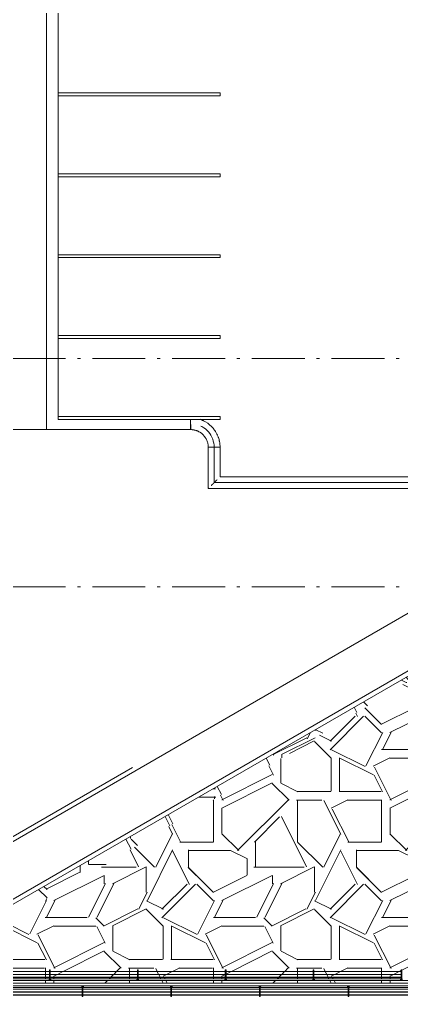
# Model space of a CAD drawing. Header units: metres. Extents: x -55 to 263, y -124 to 62.
# Drawn here: x 198.85 to 211.84, y -101.63 to -68.41 of the extents above; entities that cross this region are included whole.
import ezdxf

# ---------------------------------------------------------------- set-up
doc = ezdxf.new("R2010")
doc.units = ezdxf.units.M
doc.linetypes.add('01_Grid', pattern=[2.61, 1.8, -0.405, 0, -0.405])
for name, color, linetype, lineweight in [('0-1', 7, 'Continuous', 5), ('03EJES-1', 1, '01_Grid', 5), ('14HATCH-2', 254, 'Continuous', 5), ('45ESTAC-1', 53, 'Continuous', 5), ('46BANQ', 8, 'Continuous', 5), ('46BANQ-1', 53, 'Continuous', 5), ('55BARANDAL-1', 53, 'Continuous', 5), ('70LINEA-1', 254, 'Continuous', 5), ('70LINEA-3', 53, 'Continuous', 5)]:
    doc.layers.add(name, color=color, linetype=linetype, lineweight=lineweight)

# ---------------------------------------------------------------- blocks, each defined once
blk = doc.blocks.new('Parking Lot - Single - Single-V102-A1 _ A250')
at = {"layer": '70LINEA-1'}
for p, q in [((200.172, -68.209), (200.172, -70.959)), ((205.672, -70.909), (200.172, -70.909)), ((200.172, -70.909), (200.172, -71.009)), ((200.172, -71.009), (200.172, -70.909)), ((200.172, -70.909), (200.172, -70.909)), ((200.172, -71.009), (205.672, -71.009)), ((200.172, -71.009), (200.172, -71.009)), ((205.672, -71.009), (205.672, -70.909))]:
    blk.add_line(p, q, dxfattribs=at)
blk = doc.blocks.new('Parking Lot - Single - Single-V103-A1 _ A250')
at = {"layer": '70LINEA-1'}
for p, q in [((0.05, 0), (-0.05, 0)), ((-0.05, 0), (-0.05, -5.5)), ((2.75, 0), (0.05, 0)), ((0.05, -5.5), (0.05, 0)), ((-0.05, -5.5), (0.05, -5.5))]:
    blk.add_line(p, q, dxfattribs=at)
blk = doc.blocks.new('Railing - Wire Post - Chainlink 2-V244-A1 _ A250')
at = {"layer": '55BARANDAL-1'}
for p, q in [((-0.331, 0.013), (-0.331, -0.012)), ((-0.331, 0.013), (-0.304, 0.013)), ((-0.304, 0.013), (-0.304, -0.012)), ((0.013, 0.013), (-0.304, 0.013)), ((0.013, -0.012), (0.013, 0.013)), ((-0.331, -0.012), (-0.304, -0.012)), ((0.013, -0.012), (-0.304, -0.012))]:
    blk.add_line(p, q, dxfattribs=at)
for radius, start, end in [(0.0301, 206.3748, 2.2872), (0.0301, 206.3748, 2.2872), (0.0301, 2.2872, 148.7371), (0.0301, 2.2872, 148.7371), (0.0251, 0, 150), (0.0251, 210, 0), (0.0251, 90, 148.3274), (0.0251, 60, 120), (0.0251, 270, 90), (0.0251, 0, 30), (0.0251, 330, 0), (0.0301, 336.8856, 2.2872), (0.0301, 336.8856, 2.2872), (0.0301, 336.8856, 2.2872), (0.0301, 336.8856, 2.2872), (0.0301, 336.8856, 2.2872), (0.0301, 336.8856, 2.2872), (0.0301, 336.8856, 2.2872), (0.0301, 336.8856, 2.2872), (0.0301, 336.8856, 2.2872), (0.0301, 336.8856, 2.2872), (0.0301, 2.2872, 16.9322), (0.0301, 2.2872, 16.9322), (0.0301, 2.2872, 16.9322), (0.0301, 2.2872, 16.9322), (0.0301, 2.2872, 16.9322), (0.0301, 2.2872, 16.9322), (0.0301, 2.2872, 16.9322), (0.0301, 2.2872, 16.9322), (0.0301, 2.2872, 16.9322), (0.0301, 2.2872, 16.9322), (0.0251, 211.6726, 270), (0.0251, 240, 300)]:
    blk.add_arc((0, 0), radius, start, end, dxfattribs=at)
blk = doc.blocks.new('Railing - Railing-8511726-A1 _ A250')
at = {"layer": '55BARANDAL-1'}
for p, q in [((240.175, -101.274), (20.175, -101.274)), ((197.996, -101.329), (200.985, -101.329)), ((200.985, -101.38), (197.996, -101.38)), ((197.996, -101.384), (200.985, -101.384)), ((200.985, -101.48), (197.996, -101.48)), ((197.996, -101.484), (200.985, -101.484)), ((200.985, -101.58), (197.996, -101.58)), ((197.996, -101.584), (200.985, -101.584)), ((201.01, -101.329), (203.998, -101.329)), ((203.998, -101.38), (201.01, -101.38)), ((201.01, -101.384), (203.998, -101.384)), ((203.998, -101.48), (201.01, -101.48)), ((201.01, -101.484), (203.998, -101.484)), ((203.998, -101.58), (201.01, -101.58)), ((201.01, -101.584), (203.998, -101.584)), ((204.023, -101.329), (207.012, -101.329)), ((207.012, -101.38), (204.023, -101.38)), ((204.023, -101.384), (207.012, -101.384)), ((207.012, -101.48), (204.023, -101.48)), ((204.023, -101.484), (207.012, -101.484)), ((207.012, -101.58), (204.023, -101.58)), ((204.023, -101.584), (207.012, -101.584)), ((207.037, -101.329), (210.026, -101.329)), ((210.026, -101.38), (207.037, -101.38)), ((207.037, -101.384), (210.026, -101.384)), ((210.026, -101.48), (207.037, -101.48)), ((207.037, -101.484), (210.026, -101.484)), ((210.026, -101.58), (207.037, -101.58)), ((207.037, -101.584), (210.026, -101.584)), ((210.051, -101.329), (213.04, -101.329)), ((213.04, -101.38), (210.051, -101.38)), ((210.051, -101.384), (213.04, -101.384)), ((213.04, -101.48), (210.051, -101.48)), ((210.051, -101.484), (213.04, -101.484)), ((213.04, -101.58), (210.051, -101.58)), ((210.051, -101.584), (213.04, -101.584))]:
    blk.add_line(p, q, dxfattribs=at)
at = {"rotation": 90}
for p in [(200.997, -101.302), (204.011, -101.302), (207.025, -101.302), (210.038, -101.302)]:
    blk.add_blockref('Railing - Wire Post - Chainlink 2-V244-A1 _ A250', p, dxfattribs=at)
blk = doc.blocks.new('Practice Rain Ditch - Practice Rain Ditch-8556337-A1 _ A250')
at = {"layer": '70LINEA-1'}
for p, q in [((193.695, -99.212), (217.806, -85.283)), ((195.135, -100.517), (218.562, -86.983)), ((195.276, -100.262), (218.262, -86.983))]:
    blk.add_line(p, q, dxfattribs=at)
blk = doc.blocks.new('Railing - Wire Post - Chainlink 2-V367-A1 _ A250')
at = {"layer": '55BARANDAL-1'}
for p, q in [((-0.331, 0.012), (-0.304, 0.012)), ((-0.331, 0.012), (-0.331, -0.013)), ((-0.304, 0.012), (-0.304, -0.013)), ((0.013, 0.012), (-0.304, 0.012)), ((0.013, -0.013), (0.013, 0.012)), ((-0.331, -0.013), (-0.304, -0.013)), ((0.013, -0.013), (-0.304, -0.013))]:
    blk.add_line(p, q, dxfattribs=at)
for radius, start, end in [(0.0301, 206.3748, 2.2872), (0.0301, 206.3748, 2.2872), (0.0301, 2.2872, 148.7371), (0.0301, 2.2872, 148.7371), (0.0251, 0, 150), (0.0251, 210, 0), (0.0251, 90, 148.3274), (0.0251, 60, 120), (0.0251, 270, 90), (0.0251, 0, 30), (0.0251, 330, 0), (0.0301, 336.8856, 2.2872), (0.0301, 336.8856, 2.2872), (0.0301, 336.8856, 2.2872), (0.0301, 336.8856, 2.2872), (0.0301, 336.8856, 2.2872), (0.0301, 336.8856, 2.2872), (0.0301, 336.8856, 2.2872), (0.0301, 336.8856, 2.2872), (0.0301, 336.8856, 2.2872), (0.0301, 2.2872, 16.9322), (0.0301, 2.2872, 16.9322), (0.0301, 2.2872, 16.9322), (0.0301, 2.2872, 16.9322), (0.0301, 2.2872, 16.9322), (0.0301, 2.2872, 16.9322), (0.0301, 2.2872, 16.9322), (0.0301, 2.2872, 16.9322), (0.0301, 2.2872, 16.9322), (0.0251, 211.6726, 270), (0.0251, 240, 300)]:
    blk.add_arc((0, 0), radius, start, end, dxfattribs=at)
blk = doc.blocks.new('Railing - Railing-8574736-A1 _ A250')
at = {"layer": '55BARANDAL-1'}
for p, q in [((199.875, -100.78), (196.911, -100.779)), ((196.911, -100.783), (199.875, -100.784)), ((199.875, -100.88), (196.911, -100.879)), ((196.911, -100.883), (199.875, -100.884)), ((199.875, -100.98), (196.911, -100.979)), ((196.911, -100.983), (199.875, -100.984)), ((202.863, -100.78), (199.9, -100.78)), ((199.9, -100.784), (202.863, -100.784)), ((202.863, -100.88), (199.9, -100.88)), ((199.9, -100.884), (202.863, -100.884)), ((202.863, -100.98), (199.9, -100.98)), ((199.9, -100.984), (202.863, -100.984)), ((205.851, -100.78), (202.888, -100.78)), ((202.888, -100.784), (205.851, -100.784)), ((205.851, -100.88), (202.888, -100.88)), ((202.888, -100.884), (205.851, -100.884)), ((205.851, -100.98), (202.888, -100.98)), ((202.888, -100.984), (205.851, -100.984)), ((208.839, -100.78), (205.876, -100.78)), ((205.876, -100.784), (208.839, -100.784)), ((208.839, -100.88), (205.876, -100.88)), ((205.876, -100.884), (208.839, -100.884)), ((208.839, -100.98), (205.876, -100.98)), ((205.876, -100.984), (208.839, -100.984)), ((211.827, -100.78), (208.864, -100.78)), ((208.864, -100.784), (211.827, -100.784)), ((211.827, -100.88), (208.864, -100.88)), ((208.864, -100.884), (211.827, -100.884)), ((211.827, -100.98), (208.864, -100.98)), ((208.864, -100.984), (211.827, -100.984)), ((-33.162, -101.076), (229.742, -101.091)), ((199.875, -101.034), (196.911, -101.034)), ((202.863, -101.034), (199.9, -101.034)), ((205.851, -101.034), (202.888, -101.034)), ((208.839, -101.035), (205.876, -101.034)), ((211.827, -101.035), (208.864, -101.035))]:
    blk.add_line(p, q, dxfattribs=at)
at = {"extrusion": (0, 0, -1), "zscale": -1, "rotation": 270.0033261339385}
for name, p in [('Railing - Wire Post - Chainlink 2-V244-A1 _ A250', (-199.887, -101.062)), ('Railing - Wire Post - Chainlink 2-V244-A1 _ A250', (-202.875, -101.062)), ('Railing - Wire Post - Chainlink 2-V244-A1 _ A250', (-205.863, -101.062)), ('Railing - Wire Post - Chainlink 2-V367-A1 _ A250', (-208.852, -101.062)), ('Railing - Wire Post - Chainlink 2-V367-A1 _ A250', (-211.84, -101.062))]:
    blk.add_blockref(name, p, dxfattribs=at)
blk = doc.blocks.new('22011_AR_rvt-1-A1 _ A250')
at = {"layer": '14HATCH-2'}
h = blk.add_hatch(dxfattribs=at)
h.set_pattern_fill('FP_50', color=256, style=0, pattern_type=2)
h.set_pattern_definition([(0.0144, (1.244, -0.0416), (5.71357, 5.71643), [1.714, -3.999]), (0.0144, (4.672, 0.531), (5.71357, 5.71643), [1.428, -4.285]), (0.0144, (4.386, 0.8164), (5.71357, 5.71643), [1.143, -4.571]), (0.0144, (2.672, 2.245), (5.71357, 5.71643), [0.85699, -0.85699, 1.143, -2.857]), (0.0144, (2.672, 2.53), (5.71357, 5.71643), [1.143, -0.28566, 1.428, -2.857]), (0.0144, (0.101, 3.673), (5.71357, 5.71643), [1.428, -4.285]), (0.0144, (5.529, 3.96), (5.71357, 5.71643), [1.428, -4.285]), (90, (0.101, 1.101), (-5.713, 5.713), [0.85721, -4.857]), (90, (0.958, 5.387), (-5.713, 5.713), [0.57147, -5.143]), (90, (1.244, -0.0416), (-5.713, 5.713), [0.85721, -4.857]), (90, (1.815, 5.102), (-5.713, 5.713), [0.28574, -5.429]), (90, (2.101, 2.816), (-5.713, 5.713), [0.85721, -4.857]), (90, (2.672, 0.816), (-5.713, 5.713), [1.429, -4.286]), (90, (3.243, 4.816), (-5.713, 5.713), [0.85721, -4.857]), (90, (3.815, 2.531), (-5.713, 5.713), [1.143, -4.572]), (90, (4.1, 2.531), (-5.713, 5.713), [1.143, -4.572]), (90, (4.672, -0.041), (-5.713, 5.713), [0.57147, -5.143]), (90, (5.529, 0.8167), (-5.713, 5.713), [1.429, -4.286]), (45.014, (0.6725, 0.5297), (2e-05, 5.71484), [2.425, -5.657]), (45.014, (1.244, 0.8156), (2e-05, 5.71484), [1.212, -6.87]), (45.014, (3.815, 3.959), (2e-05, 5.71484), [1.616, -6.465]), (45.014, (3.815, 4.245), (2e-05, 5.71484), [1.212, -6.87]), (135, (1.815, 3.673), (-5.71342, -0.001414), [0.40399, -7.676]), (135, (0.6725, 0.5297), (-5.71342, -0.001414), [0.80798, -7.272]), (135, (2.386, 2.245), (-5.71342, -0.001414), [0.80798, -7.272]), (135, (3.815, 3.674), (-5.71342, -0.001414), [0.80798, -7.272]), (135, (5.529, 4.817), (-5.71342, -0.001414), [1.212, -6.868]), (135, (5.529, 4.531), (-5.71342, -0.001414), [0.80798, -7.272]), (135, (5.243, 5.103), (-5.71342, -0.001414), [0.80798, -7.272]), (135, (3.529, -0.041), (-5.71342, -0.001414), [1.212, -6.868]), (26.582, (5.243, 3.388), (5.713153, 0.00169), [0.63884, -12.138]), (26.582, (3.815, 1.959), (5.713153, 0.00169), [0.63884, -12.138]), (26.582, (1.815, 3.673), (5.713153, 0.00169), [1.278, -11.5]), (26.582, (2.101, 5.102), (5.713153, 0.00169), [1.278, -11.5]), (26.582, (2.101, 3.673), (5.713153, 0.00169), [1.278, -11.5]), (26.582, (5.529, 4.817), (5.713153, 0.00169), [1.278, -11.5]), (26.582, (0.1012, 1.958), (5.713153, 0.00169), [1.917, -10.861]), (26.582, (0.1012, 2.244), (5.713153, 0.00169), [1.917, -10.861]), (26.582, (0.1012, 4.53), (5.713153, 0.00169), [1.917, -10.861]), (63.444, (2.958, 4.245), (-8e-06, 5.714943), [0.63894, -12.14]), (63.444, (5.529, 3.96), (-8e-06, 5.714943), [0.63894, -7.668, 1.278, -3.195]), (63.444, (4.957, 3.388), (-8e-06, 5.714943), [1.278, -11.501]), (63.444, (1.529, 3.959), (-8e-06, 5.714943), [1.278, -11.501]), (63.444, (1.244, 3.959), (-8e-06, 5.714943), [1.278, -11.501]), (63.444, (3.243, 4.531), (-8e-06, 5.714943), [1.917, -10.862]), (116.562, (1.815, 3.102), (-0.00059, 5.714943), [0.63881, -12.138]), (116.562, (5.529, 2.531), (-0.00059, 5.714943), [0.63881, -12.138]), (116.562, (4.386, 0.8164), (-0.00059, 5.714943), [1.278, -11.499]), (116.562, (4.1, 1.102), (-0.00059, 5.714943), [1.278, -11.499]), (116.562, (4.672, 5.102), (-0.00059, 5.714943), [1.278, -11.499]), (116.562, (0.1012, 2.244), (-0.00059, 5.714943), [1.278, -11.499]), (116.562, (2.958, -0.0412), (-0.00059, 5.714943), [1.916, -10.86]), (153.441, (4.957, 3.388), (-5.7136, -0.001498), [1.277, -11.497]), (153.441, (5.243, 3.102), (-5.7136, -0.001498), [1.277, -11.497]), (153.441, (0.9581, 0.244), (-5.7136, -0.001498), [0.63871, -12.136]), (153.441, (2.672, 2.53), (-5.7136, -0.001498), [0.63871, -12.136]), (153.441, (3.815, 4.245), (-5.7136, -0.001498), [0.63871, -12.136])])
h.paths.add_polyline_path([(195.535, -100.94), (195.628, -100.883), (195.135, -100.885), (195.135, -100.93), (195.535, -100.93)])
h.paths.add_polyline_path([(195.635, -100.879), (195.793, -100.783), (195.135, -100.785), (195.135, -100.879), (195.535, -100.879)])
h.paths.add_polyline_path([(195.8, -100.779), (218.315, -87.133), (195.135, -100.517), (195.135, -100.779), (195.714, -100.779)])
h = blk.add_hatch(dxfattribs=at)
h.set_pattern_fill('FP_49', color=256, style=0, pattern_type=2)
h.set_pattern_definition([(359.997, (1.135, -0.1106), (5.71531, 5.71269), [1.714, -4]), (359.997, (4.564, 0.4605), (5.71531, 5.71269), [1.429, -4.286]), (359.997, (4.278, 0.746), (5.71531, 5.71269), [1.143, -4.572]), (359.997, (2.564, 2.174), (5.71531, 5.71269), [0.85725, -0.85725, 1.143, -2.857]), (359.997, (2.564, 2.46), (5.71531, 5.71269), [1.143, -0.28575, 1.429, -2.857]), (359.997, (-0.008, 3.603), (5.71531, 5.71269), [1.429, -4.286]), (359.997, (5.421, 3.888), (5.71531, 5.71269), [1.429, -4.286]), (90, (-0.008, 1.032), (-5.715, 5.713), [0.85693, -4.856]), (90, (0.849, 5.317), (-5.715, 5.713), [0.57129, -5.142]), (90, (1.135, -0.1106), (-5.715, 5.713), [0.85693, -4.856]), (90, (1.706, 5.031), (-5.715, 5.713), [0.28564, -5.427]), (90, (1.992, 2.746), (-5.715, 5.713), [0.85693, -4.856]), (90, (2.564, 0.746), (-5.715, 5.713), [1.428, -4.285]), (90, (3.135, 4.745), (-5.715, 5.713), [0.85693, -4.856]), (90, (3.707, 2.46), (-5.715, 5.713), [1.143, -4.57]), (90, (3.992, 2.46), (-5.715, 5.713), [1.143, -4.57]), (90, (4.564, -0.111), (-5.715, 5.713), [0.57129, -5.142]), (90, (5.421, 0.746), (-5.715, 5.713), [1.428, -4.285]), (44.988, (0.5634, 0.4607), (0.00049, 5.712716), [2.424, -5.656]), (44.988, (1.135, 0.7463), (0.00049, 5.712716), [1.212, -6.868]), (44.988, (3.707, 3.888), (0.00049, 5.712716), [1.616, -6.464]), (44.988, (3.707, 4.174), (0.00049, 5.712716), [1.212, -6.868]), (135.009, (1.706, 3.603), (-5.71484, 0.000517), [0.40405, -7.677]), (135.009, (0.5634, 0.4607), (-5.71484, 0.000517), [0.80809, -7.273]), (135.009, (2.278, 2.174), (-5.71484, 0.000517), [0.80809, -7.273]), (135.009, (3.707, 3.603), (-5.71484, 0.000517), [0.80809, -7.273]), (135.009, (5.421, 4.745), (-5.71484, 0.000517), [1.212, -6.869]), (135.009, (5.421, 4.459), (-5.71484, 0.000517), [0.80809, -7.273]), (135.009, (5.135, 5.031), (-5.71484, 0.000517), [0.80809, -7.273]), (135.009, (3.421, -0.1107), (-5.71484, 0.000517), [1.212, -6.869]), (26.554, (5.135, 3.317), (5.714943, -0.000208), [0.63888, -12.139]), (26.554, (3.707, 1.889), (5.714943, -0.000208), [0.63888, -12.139]), (26.554, (1.706, 3.603), (5.714943, -0.000208), [1.278, -11.5]), (26.554, (1.992, 5.031), (5.714943, -0.000208), [1.278, -11.5]), (26.554, (1.992, 3.603), (5.714943, -0.000208), [1.278, -11.5]), (26.554, (5.421, 4.745), (5.714943, -0.000208), [1.278, -11.5]), (26.554, (-0.008, 1.889), (5.714943, -0.000208), [1.917, -10.861]), (26.554, (-0.008, 2.175), (5.714943, -0.000208), [1.917, -10.861]), (26.554, (-0.008, 4.46), (5.714943, -0.000208), [1.917, -10.861]), (63.426, (2.849, 4.174), (-0.00045, 5.712707), [0.63873, -12.136]), (63.426, (5.421, 3.888), (-0.00045, 5.712707), [0.63873, -7.665, 1.277, -3.194]), (63.426, (4.85, 3.317), (-0.00045, 5.712707), [1.277, -11.498]), (63.426, (1.421, 3.888), (-0.00045, 5.712707), [1.277, -11.498]), (63.426, (1.135, 3.888), (-0.00045, 5.712707), [1.277, -11.498]), (63.426, (3.135, 4.46), (-0.00045, 5.712707), [1.916, -10.859]), (116.573, (1.706, 3.031), (0.00055, 5.712707), [0.63876, -12.137]), (116.573, (5.421, 2.46), (0.00055, 5.712707), [0.63876, -12.137]), (116.573, (4.278, 0.7462), (0.00055, 5.712707), [1.278, -11.498]), (116.573, (3.992, 1.032), (0.00055, 5.712707), [1.278, -11.498]), (116.573, (4.564, 5.031), (0.00055, 5.712707), [1.278, -11.498]), (116.573, (-0.008, 2.175), (0.00055, 5.712707), [1.278, -11.498]), (116.573, (2.849, -0.1107), (0.00055, 5.712707), [1.916, -10.859]), (153.441, (4.85, 3.317), (-5.714943, 0.00029), [1.278, -11.501]), (153.441, (5.135, 3.031), (-5.714943, 0.00029), [1.278, -11.501]), (153.441, (0.8491, 0.175), (-5.714943, 0.00029), [0.6389, -12.14]), (153.441, (2.564, 2.46), (-5.714943, 0.00029), [0.6389, -12.14]), (153.441, (3.707, 4.174), (-5.714943, 0.00029), [0.6389, -12.14])])
h.paths.add_polyline_path([(229.871, -101.186), (229.796, -101.095), (229.799, -101.186)])
h.paths.add_polyline_path([(229.446, -101.186), (229.446, -101.174), (229.741, -101.174), (229.741, -101.091), (195.535, -101.091), (195.535, -101.183), (229.433, -101.186)])
h.paths.add_polyline_path([(229.741, -101.036), (229.738, -101.024), (229.706, -100.985), (229.691, -100.985), (229.691, -101.036), (229.723, -101.036)])
h.paths.add_polyline_path([(229.687, -101.036), (229.687, -100.985), (229.591, -100.985), (229.591, -101.036)])
h.paths.add_polyline_path([(229.587, -101.036), (229.587, -100.985), (229.491, -100.985), (229.491, -101.036)])
h.paths.add_polyline_path([(229.487, -101.036), (229.487, -100.985), (226.793, -100.985), (226.793, -101.036), (229.433, -101.036)])
h.paths.add_polyline_path([(226.768, -101.036), (226.768, -100.985), (223.805, -100.985), (223.805, -101.035), (225.945, -101.036)])
h.paths.add_polyline_path([(223.78, -101.035), (223.78, -100.985), (220.817, -100.985), (220.817, -101.035), (223.619, -101.035)])
h.paths.add_polyline_path([(220.792, -101.035), (220.792, -100.985), (217.828, -100.985), (217.828, -101.035), (220.131, -101.035)])
h.paths.add_polyline_path([(217.803, -101.035), (217.803, -100.985), (214.84, -100.985), (214.84, -101.035), (216.643, -101.035)])
h.paths.add_polyline_path([(214.815, -101.035), (214.815, -100.984), (211.852, -100.985), (211.852, -101.035), (214.318, -101.035)])
h.paths.add_polyline_path([(211.827, -101.035), (211.827, -100.984), (208.864, -100.985), (208.864, -101.035), (210.829, -101.035)])
h.paths.add_polyline_path([(208.839, -101.035), (208.839, -100.984), (205.876, -100.985), (205.876, -101.034), (208.504, -101.035)])
h.paths.add_polyline_path([(205.851, -101.034), (205.851, -100.984), (202.888, -100.985), (202.888, -101.034), (205.016, -101.034)])
h.paths.add_polyline_path([(202.863, -101.034), (202.863, -100.984), (199.9, -100.985), (199.9, -101.034), (202.691, -101.034)])
h.paths.add_polyline_path([(199.875, -101.034), (199.875, -100.984), (196.911, -100.985), (196.911, -101.034), (199.202, -101.034)])
h.paths.add_polyline_path([(196.886, -101.034), (196.886, -100.983), (195.535, -100.985), (195.535, -101.034), (196.877, -101.034)])
h.paths.add_polyline_path([(229.703, -100.981), (229.691, -100.97), (229.691, -100.981)])
h.paths.add_polyline_path([(229.687, -100.981), (229.687, -100.962), (229.624, -100.885), (229.591, -100.885), (229.591, -100.981)])
h.paths.add_polyline_path([(229.587, -100.981), (229.587, -100.885), (229.491, -100.885), (229.491, -100.981)])
h.paths.add_polyline_path([(229.487, -100.981), (229.487, -100.885), (226.793, -100.885), (226.793, -100.981), (229.433, -100.981)])
h.paths.add_polyline_path([(226.768, -100.981), (226.768, -100.885), (223.805, -100.885), (223.805, -100.981), (225.945, -100.981)])
h.paths.add_polyline_path([(223.78, -100.981), (223.78, -100.885), (220.817, -100.885), (220.817, -100.981), (223.619, -100.981)])
h.paths.add_polyline_path([(220.792, -100.981), (220.792, -100.885), (217.828, -100.885), (217.828, -100.981), (220.131, -100.981)])
h.paths.add_polyline_path([(217.803, -100.981), (217.803, -100.885), (214.84, -100.885), (214.84, -100.98), (216.643, -100.981)])
h.paths.add_polyline_path([(214.815, -100.98), (214.815, -100.884), (211.852, -100.885), (211.852, -100.98), (214.318, -100.98)])
h.paths.add_polyline_path([(211.827, -100.98), (211.827, -100.884), (208.864, -100.885), (208.864, -100.98), (210.829, -100.98)])
h.paths.add_polyline_path([(208.839, -100.98), (208.839, -100.884), (205.876, -100.885), (205.876, -100.98), (208.504, -100.98)])
h.paths.add_polyline_path([(205.851, -100.98), (205.851, -100.884), (202.888, -100.885), (202.888, -100.98), (205.016, -100.98)])
h.paths.add_polyline_path([(202.863, -100.98), (202.863, -100.884), (199.9, -100.885), (199.9, -100.98), (202.691, -100.98)])
h.paths.add_polyline_path([(199.875, -100.98), (199.875, -100.884), (196.911, -100.885), (196.911, -100.979), (199.202, -100.979)])
h.paths.add_polyline_path([(196.886, -100.979), (196.886, -100.883), (195.625, -100.885), (195.535, -100.94), (195.535, -100.979), (196.877, -100.979)])
h.paths.add_polyline_path([(229.62, -100.881), (229.591, -100.845), (229.591, -100.881)])
h.paths.add_polyline_path([(229.587, -100.881), (229.587, -100.84), (229.541, -100.785), (229.491, -100.785), (229.491, -100.881)])
h.paths.add_polyline_path([(229.487, -100.881), (229.487, -100.785), (226.793, -100.785), (226.793, -100.881), (229.433, -100.881)])
h.paths.add_polyline_path([(226.768, -100.881), (226.768, -100.785), (223.805, -100.785), (223.805, -100.881), (226.768, -100.881)])
h.paths.add_polyline_path([(223.78, -100.881), (223.78, -100.785), (220.817, -100.785), (220.817, -100.881), (223.78, -100.881)])
h.paths.add_polyline_path([(220.792, -100.881), (220.792, -100.785), (217.828, -100.785), (217.828, -100.881), (220.792, -100.881)])
h.paths.add_polyline_path([(217.803, -100.881), (217.803, -100.785), (214.84, -100.785), (214.84, -100.88), (217.803, -100.881)])
h.paths.add_polyline_path([(214.815, -100.88), (214.815, -100.784), (211.852, -100.785), (211.852, -100.88), (214.815, -100.88)])
h.paths.add_polyline_path([(211.827, -100.88), (211.827, -100.784), (208.864, -100.785), (208.864, -100.88), (211.827, -100.88)])
h.paths.add_polyline_path([(208.839, -100.88), (208.839, -100.784), (205.876, -100.785), (205.876, -100.88), (208.839, -100.88)])
h.paths.add_polyline_path([(205.851, -100.88), (205.851, -100.784), (202.888, -100.785), (202.888, -100.88), (205.851, -100.88)])
h.paths.add_polyline_path([(202.863, -100.88), (202.863, -100.784), (199.9, -100.785), (199.9, -100.88), (202.863, -100.88)])
h.paths.add_polyline_path([(199.875, -100.88), (199.875, -100.784), (196.911, -100.785), (196.911, -100.879), (199.875, -100.88)])
h.paths.add_polyline_path([(196.886, -100.879), (196.886, -100.783), (195.79, -100.785), (195.635, -100.879), (196.886, -100.879)])
h.paths.add_polyline_path([(229.538, -100.781), (229.491, -100.723), (229.491, -100.781)])
h.paths.add_polyline_path([(229.487, -100.781), (229.487, -100.719), (218.315, -87.133), (195.8, -100.779), (196.886, -100.779), (196.886, -100.739), (196.911, -100.739), (196.911, -100.779), (199.875, -100.78), (199.875, -100.739), (199.9, -100.739), (199.9, -100.78), (202.863, -100.78), (202.863, -100.739), (202.888, -100.739), (202.888, -100.78), (205.851, -100.78), (205.851, -100.739), (205.876, -100.739), (205.876, -100.78), (208.839, -100.78), (208.839, -100.739), (208.864, -100.739), (208.864, -100.78), (211.827, -100.78), (211.827, -100.74), (211.852, -100.74), (211.852, -100.78), (214.815, -100.78), (214.815, -100.74), (214.84, -100.74), (214.84, -100.78), (217.803, -100.781), (217.806, -100.74), (217.828, -100.74), (217.828, -100.781), (220.792, -100.781), (220.792, -100.74), (220.817, -100.74), (220.817, -100.781), (223.78, -100.781), (223.78, -100.74), (223.805, -100.74), (223.805, -100.781), (226.768, -100.781), (226.768, -100.74), (226.793, -100.74), (226.793, -100.781), (229.433, -100.781)])
at = {"layer": '46BANQ-1'}
for p, q in [((204.67, -82.009), (204.669, -82.357)), ((204.671, -82.057), (204.671, -82.009)), ((204.669, -82.357), (204.673, -82.358)), ((204.673, -82.346), (204.673, -82.258)), ((205.099, -82.053), (205.097, -82.053)), ((205.272, -82.957), (205.28, -82.957)), ((205.28, -82.957), (205.272, -82.957)), ((205.272, -82.958), (205.273, -82.958)), ((205.283, -82.958), (205.286, -82.958)), ((205.373, -82.958), (205.286, -82.958)), ((205.438, -82.958), (205.443, -82.958)), ((205.472, -84.16), (205.472, -82.958)), ((205.671, -82.957), (205.571, -82.957)), ((205.671, -83.96), (205.671, -82.957)), ((205.273, -84.36), (231.473, -84.36)), ((231.472, -84.16), (205.472, -84.16)), ((195.135, -100.517), (218.315, -87.133)), ((229.446, -101.186), (195.135, -101.184))]:
    blk.add_line(p, q, dxfattribs=at)
at = {"layer": '46BANQ-1', "flags": 128}
for points in [[(204.673, -82.358), (204.735, -82.361), (204.797, -82.371), (204.856, -82.387), (204.914, -82.409), (204.929, -82.416)], [(205.472, -82.958), (205.469, -82.886), (205.459, -82.815), (205.443, -82.745), (205.421, -82.677), (205.393, -82.611), (205.359, -82.549), (205.32, -82.489), (205.275, -82.433), (205.226, -82.381), (205.173, -82.334), (205.115, -82.292), (205.053, -82.255), (205.014, -82.235)], [(205.273, -82.958), (205.273, -82.958), (205.275, -82.958), (205.277, -82.958), (205.279, -82.958)], [(205.286, -82.958), (205.329, -82.958), (205.373, -82.958)], [(205.475, -82.958), (205.485, -82.957), (205.5, -82.957), (205.521, -82.957), (205.545, -82.957), (205.571, -82.957)], [(205.571, -82.957), (205.621, -82.957), (205.671, -82.957)]]:
    blk.add_lwpolyline(points, dxfattribs=at)
at = {"layer": '46BANQ-1'}
for centre, major_axis, start_param, end_param in [((204.672, -82.058), (0.0001, 0.1), 1.566295, 3.137092), ((204.672, -82.258), (0.0001, 0.1), 4.707888, 6.278684), ((204.673, -82.345), (0, 0.0127), 3.66069, 4.707888), ((204.673, -82.345), (0, 0.0127), 3.141579, 3.398891)]:
    blk.add_ellipse(centre, major_axis=major_axis, ratio=0.010117, start_param=start_param, end_param=end_param, dxfattribs=at)
for points, knots in [([(204.986, -82.008), (204.991, -82.01), (205.023, -82.021), (205.063, -82.037), (205.097, -82.052), (205.105, -82.056)], [-0.79578901, -0.79578901, -0.79578901, -0.79578901, -0.78571429, -0.73214286, -0.71428571, -0.71428571, -0.71428571, -0.71428571]), ([(204.796, -82.37), (204.775, -82.366), (204.75, -82.362), (204.724, -82.359), (204.72, -82.359)], [0.86520317, 0.86520317, 0.86520317, 0.86520317, 0.93181818, 0.94673498, 0.94673498, 0.94673498, 0.94673498]), ([(204.863, -82.389), (204.862, -82.388), (204.841, -82.381), (204.819, -82.375), (204.799, -82.371)], [0.79084632, 0.79084632, 0.79084632, 0.79084632, 0.79545455, 0.86130097, 0.86130097, 0.86130097, 0.86130097]), ([(205.37, -82.242), (205.373, -82.245), (205.379, -82.251), (205.385, -82.257), (205.389, -82.261)], [-0.50701539, -0.50701539, -0.50701539, -0.50701539, -0.5, -0.49044918, -0.49044918, -0.49044918, -0.49044918]), ([(205.444, -82.323), (205.447, -82.326), (205.454, -82.335), (205.46, -82.343), (205.464, -82.348)], [-0.43781497, -0.43781497, -0.43781497, -0.43781497, -0.42857143, -0.41693003, -0.41693003, -0.41693003, -0.41693003]), ([(204.934, -82.418), (204.929, -82.415), (204.92, -82.411), (204.912, -82.408), (204.908, -82.406)], [0.70978539, 0.70978539, 0.70978539, 0.70978539, 0.72727273, 0.73946618, 0.73946618, 0.73946618, 0.73946618]), ([(205.562, -82.503), (205.565, -82.51), (205.573, -82.525), (205.579, -82.539), (205.583, -82.548)], [-0.30013636, -0.30013636, -0.30013636, -0.30013636, -0.28571429, -0.26871259, -0.26871259, -0.26871259, -0.26871259]), ([(205.605, -82.601), (205.609, -82.61), (205.615, -82.628), (205.622, -82.647), (205.625, -82.657)], [-0.23169732, -0.23169732, -0.23169732, -0.23169732, -0.21428571, -0.19417077, -0.19417077, -0.19417077, -0.19417077]), ([(205.638, -82.704), (205.641, -82.714), (205.646, -82.736), (205.651, -82.758), (205.653, -82.77)], [-0.16314831, -0.16314831, -0.16314831, -0.16314831, -0.14285714, -0.12017718, -0.12017718, -0.12017718, -0.12017718]), ([(205.278, -82.958), (205.279, -82.958), (205.281, -82.958), (205.284, -82.958), (205.286, -82.958)], [-0.4285714, -0.4285714, -0.4285714, -0.4285714, -0.2857143, 0, 0, 0, 0]), ([(205.373, -82.958), (205.38, -82.958), (205.388, -82.958), (205.396, -82.958), (205.396, -82.958)], [-1, -1, -1, -1, -0.8611111, -0.8517189, -0.8517189, -0.8517189, -0.8517189]), ([(205.399, -82.958), (205.401, -82.958), (205.407, -82.958), (205.415, -82.958), (205.42, -82.958), (205.423, -82.958)], [-0.832597, -0.832597, -0.832597, -0.832597, -0.7916667, -0.7222222, -0.6666667, -0.6666667, -0.6666667, -0.6666667]), ([(205.423, -82.958), (205.427, -82.958), (205.432, -82.958), (205.436, -82.958), (205.437, -82.958)], [-0.6666169, -0.6666169, -0.6666169, -0.6666169, -0.5833333, -0.5555556, -0.5555556, -0.5555556, -0.5555556]), ([(205.444, -82.958), (205.446, -82.958), (205.451, -82.958), (205.456, -82.958), (205.459, -82.958)], [-0.4974807, -0.4974807, -0.4974807, -0.4974807, -0.4444444, -0.3333333, -0.3333333, -0.3333333, -0.3333333]), ([(205.473, -82.958), (205.474, -82.958), (205.474, -82.958), (205.476, -82.958), (205.477, -82.958), (205.478, -82.958)], [-0.8888889, -0.8888889, -0.8888889, -0.8888889, -0.8611111, -0.7916667, -0.7777778, -0.7777778, -0.7777778, -0.7777778]), ([(205.66, -82.809), (205.662, -82.821), (205.665, -82.846), (205.667, -82.871), (205.668, -82.885)], [-0.09437993, -0.09437993, -0.09437993, -0.09437993, -0.07142857, -0.04617343, -0.04617343, -0.04617343, -0.04617343]), ([(205.286, -84.347), (205.285, -84.348), (205.283, -84.35), (205.281, -84.352), (205.28, -84.353), (205.279, -84.354), (205.278, -84.355), (205.277, -84.356), (205.276, -84.356), (205.276, -84.357), (205.275, -84.358), (205.274, -84.359), (205.273, -84.359), (205.273, -84.36), (205.273, -84.36)], [0, 0, 0, 0, 0.166667, 0.25, 0.333333, 0.375, 0.416667, 0.5, 0.541667, 0.583333, 0.666667, 0.75, 0.833333, 1, 1, 1, 1]), ([(205.472, -84.16), (205.472, -84.16), (205.47, -84.161), (205.465, -84.167), (205.459, -84.173), (205.453, -84.179), (205.448, -84.184), (205.444, -84.189), (205.439, -84.194), (205.432, -84.2), (205.425, -84.208), (205.417, -84.215), (205.409, -84.223), (205.399, -84.234), (205.386, -84.247), (205.378, -84.255), (205.373, -84.26)], [0.0073281, 0.0073281, 0.0073281, 0.0073281, 0.1666667, 0.25, 0.3333333, 0.4166667, 0.4583333, 0.5, 0.5416667, 0.5833333, 0.6666667, 0.7083333, 0.75, 0.8333333, 0.9166667, 1, 1, 1, 1]), ([(205.571, -84.06), (205.566, -84.064), (205.558, -84.073), (205.545, -84.086), (205.535, -84.096), (205.527, -84.104), (205.521, -84.11), (205.515, -84.115), (205.51, -84.121), (205.505, -84.126), (205.5, -84.13), (205.496, -84.135), (205.49, -84.14), (205.485, -84.146), (205.479, -84.152), (205.476, -84.155), (205.475, -84.156)], [0, 0, 0, 0, 0.0833333, 0.1666667, 0.25, 0.2916667, 0.3333333, 0.375, 0.4166667, 0.4583333, 0.5, 0.5416667, 0.5833333, 0.6666667, 0.75, 0.8333333, 0.8333333, 0.8333333, 0.8333333])]:
    blk.add_open_spline(points, degree=3, knots=knots, dxfattribs=at)
for points in [[(204.691, -82.357), (204.685, -82.357), (204.679, -82.357), (204.673, -82.357)], [(205.295, -82.176), (205.297, -82.178), (205.3, -82.18), (205.303, -82.182)], [(204.894, -82.4), (204.885, -82.396), (204.875, -82.393), (204.866, -82.39)], [(204.99, -82.45), (204.973, -82.439), (204.955, -82.428), (204.936, -82.419)], [(205.016, -82.467), (205.013, -82.465), (205.01, -82.462), (205.006, -82.46)], [(205.086, -82.525), (205.084, -82.523), (205.083, -82.521), (205.081, -82.52)], [(205.154, -82.603), (205.151, -82.599), (205.148, -82.595), (205.145, -82.591)], [(205.508, -82.41), (205.515, -82.421), (205.522, -82.433), (205.529, -82.444)], [(205.273, -82.958), (205.273, -82.958), (205.274, -82.958), (205.275, -82.958), (205.276, -82.958)], [(205.459, -82.958), (205.462, -82.958), (205.464, -82.958), (205.466, -82.958)], [(205.471, -82.958), (205.472, -82.958), (205.472, -82.958), (205.472, -82.958)], [(205.495, -82.957), (205.498, -82.957), (205.502, -82.957), (205.507, -82.957)], [(205.542, -82.957), (205.544, -82.957), (205.546, -82.957), (205.548, -82.957)], [(205.67, -82.917), (205.671, -82.93), (205.671, -82.944), (205.671, -82.957)]]:
    blk.add_open_spline(points, degree=3, dxfattribs=at)
at = {"layer": '70LINEA-1'}
for p, q in [((199.772, -41.41), (199.772, -82.358)), ((200.172, -69.66), (200.172, -59.66)), ((200.172, -79.66), (200.172, -69.66)), ((200.172, -81.909), (200.172, -79.66)), ((199.772, -82.358), (198.572, -82.358)), ((205.672, -83.96), (205.672, -82.958)), ((210.172, -83.96), (205.672, -83.96)), ((216.107, -83.96), (210.172, -83.96))]:
    blk.add_line(p, q, dxfattribs=at)
for points, knots in [([(205.616, -82.628), (205.61, -82.61), (205.556, -82.47), (205.408, -82.248), (205.207, -82.106), (205.106, -82.057)], [-0.7857143, -0.7857143, -0.7857143, -0.7857143, -0.75, -0.5, -0.2857143, -0.2857143, -0.2857143, -0.2857143]), ([(205.672, -82.958), (205.672, -82.892), (205.661, -82.78), (205.631, -82.672), (205.616, -82.628)], [-1, -1, -1, -1, -0.875, -0.7857143, -0.7857143, -0.7857143, -0.7857143])]:
    blk.add_open_spline(points, degree=3, knots=knots, dxfattribs=at)
at = {"layer": '45ESTAC-1'}
for p in [(0, 0), (0, -2.75), (0, -5.5), (0, -8.25)]:
    blk.add_blockref('Parking Lot - Single - Single-V102-A1 _ A250', p, dxfattribs=at)
at = {"layer": '45ESTAC-1', "rotation": 89.99999999999991}
blk.add_blockref('Parking Lot - Single - Single-V103-A1 _ A250', (200.172, -81.959), dxfattribs=at)
at = {"layer": '55BARANDAL-1'}
for name in ['Railing - Railing-8574736-A1 _ A250', 'Railing - Railing-8511726-A1 _ A250']:
    blk.add_blockref(name, (0, 0), dxfattribs=at)
at = {"layer": '70LINEA-3'}
blk.add_blockref('Practice Rain Ditch - Practice Rain Ditch-8556337-A1 _ A250', (0, 0), dxfattribs=at)

msp = doc.modelspace()

# ---------------------------------------------------------------- linework, layer by layer
at = {"layer": '03EJES-1'}
for p, q in [((182.36, -79.941), (254.607, -79.941)), ((182.36, -87.705), (254.607, -87.705))]:
    msp.add_line(p, q, dxfattribs=at)
at = {"layer": '46BANQ'}
for p, q in [((199.772, -82.358), (204.672, -82.358)), ((205.272, -82.958), (205.272, -84.36)), ((202.691, -93.845), (193.395, -99.212))]:
    msp.add_line(p, q, dxfattribs=at)
msp.add_open_spline([(204.672, -82.358), (204.712, -82.358), (204.79, -82.366), (204.941, -82.411), (205.107, -82.522), (205.218, -82.689), (205.264, -82.84), (205.272, -82.918), (205.272, -82.958)], degree=3, knots=[-1, -1, -1, -1, -0.875, -0.75, -0.5, -0.25, -0.125, 0, 0, 0, 0], dxfattribs=at)

# ---------------------------------------------------------------- block references
at = {"layer": '0-1'}
msp.add_blockref('22011_AR_rvt-1-A1 _ A250', (0, 0), dxfattribs=at)

doc.saveas('drawing.dxf')
